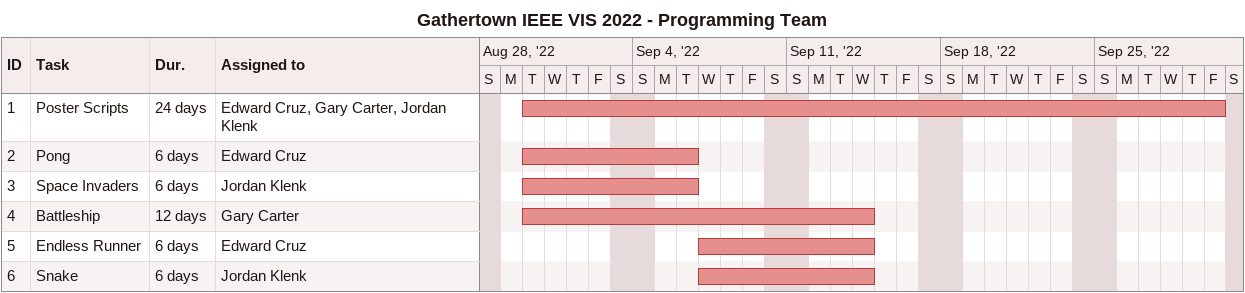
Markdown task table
Gathertown IEEE VIS 2022 - Programming Team

| ID | Task | Duration | Start | Finish | Resources |
|---|---|---|---|---|---|
| 1 | Poster Scripts | 24d | 2022-08-30 | 2022-09-30 | Edward Cruz, Gary Carter, Jordan Klenk |
| 2 | Pong | 6d | 2022-08-30 | 2022-09-06 | Edward Cruz |
| 3 | Space Invaders | 6d | 2022-08-30 | 2022-09-06 | Jordan Klenk |
| 4 | Battleship | 12d | 2022-08-30 | 2022-09-14 | Gary Carter |
| 5 | Endless Runner | 6d | 2022-09-07 | 2022-09-14 | Edward Cruz |
| 6 | Snake | 6d | 2022-09-07 | 2022-09-14 | Jordan Klenk |
